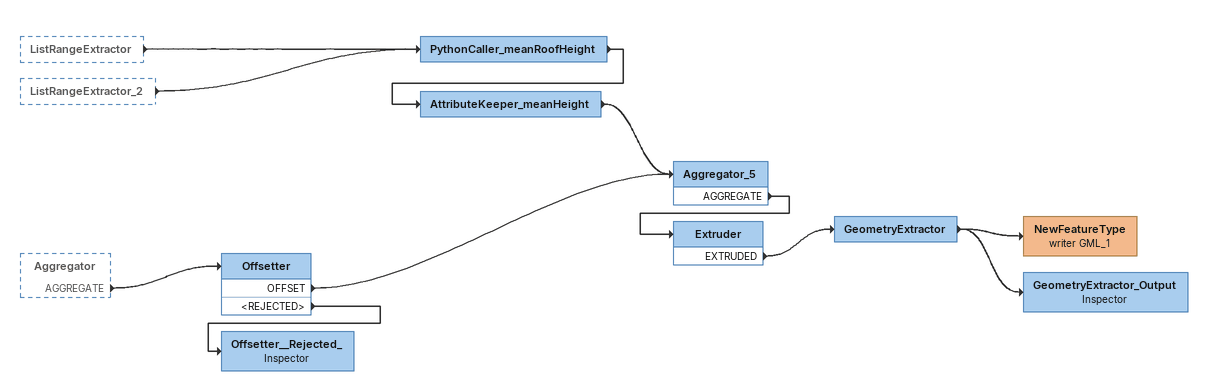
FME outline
ListRangeExtractor [outside]
    -> PythonCaller_meanRoofHeight
ListRangeExtractor_2 [outside]
    -> PythonCaller_meanRoofHeight
Aggregator [outside]
    AGGREGATE -> Offsetter
PythonCaller_meanRoofHeight
    -> AttributeKeeper_meanHeight
AttributeKeeper_meanHeight
    -> Aggregator_5
Offsetter
    OFFSET -> Aggregator_5
    <REJECTED> -> Offsetter__Rejected_
Aggregator_5
    AGGREGATE -> Extruder
Extruder
    EXTRUDED -> GeometryExtractor
GeometryExtractor
    -> NewFeatureType (writer GML_1)
    -> GeometryExtractor_Output
NewFeatureType (writer GML_1)
GeometryExtractor_Output: Inspector
Offsetter__Rejected_: Inspector
